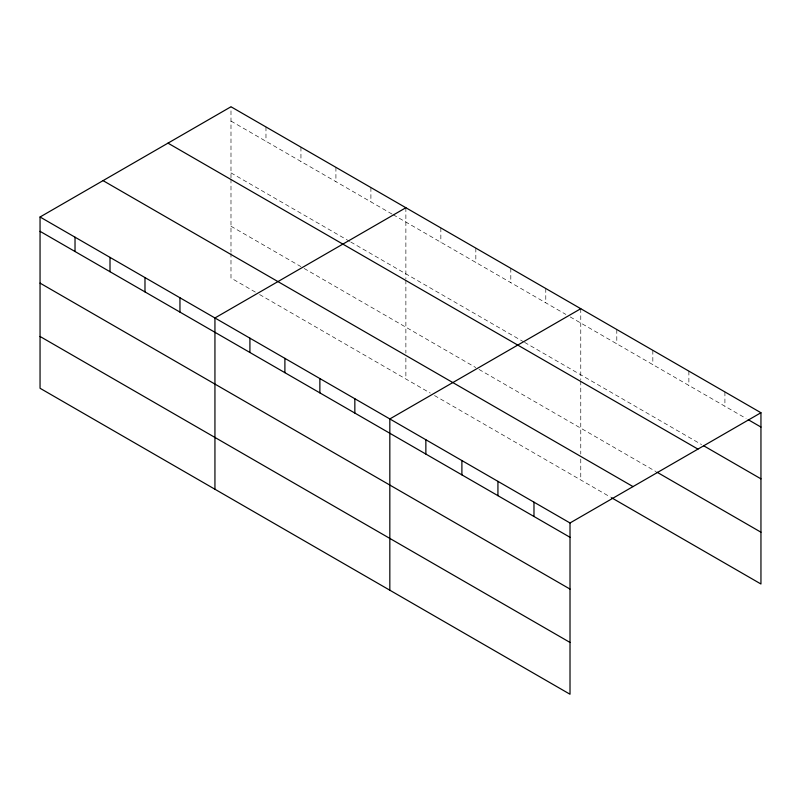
<?xml version="1.0" encoding="UTF-8"?>
<svg xmlns="http://www.w3.org/2000/svg" width="801" height="801" viewBox="0 0 801 801"><rect width="100%" height="100%" fill="white"/><g stroke="black" fill="none" stroke-linecap="round" stroke-linejoin="round"><path stroke-width="0.6" stroke-dasharray="4 3" d="M230.988 177.842L230.988 106.763M230.988 121.081L392.1 214.097M393.161 214.708L565.927 314.453M570.162 316.906L746.111 418.482M230.988 172.876L349.697 241.411M350.758 242.022L523.524 341.767M524.585 342.377L701.596 444.575M230.988 226.232L300.946 266.623M304.13 268.455L475.834 367.589M479.008 369.431L656.019 471.619M255.369 292.105L230.988 278.027L230.988 253.366M259.604 294.548L430.257 393.071M434.492 395.524L610.442 497.101M724.915 391.929L724.915 406.247M688.88 371.123L688.88 385.441M652.835 350.317L652.835 364.635M616.8 329.511L616.8 343.829M580.765 308.705L580.765 379.774M580.765 381.016L580.765 454.077M580.765 459.003L580.765 479.969M545.781 288.51L545.781 302.828M510.808 268.315L510.808 282.633M475.834 248.12L475.834 262.438M440.85 227.925L440.85 242.242M405.877 207.729L405.877 278.808M405.877 280.05L405.877 353.101M405.877 358.037L405.877 379.003M370.903 187.544L370.903 201.852M335.919 167.349L335.919 181.667M300.946 147.154L300.946 161.472M265.972 126.959L265.972 141.276M230.988 179.074L230.988 252.135"/><path stroke-width="1.2" d="M570.012 589.085L570.012 522.973L40.05 217.001L40.05 388.265L570.012 694.237L570.012 589.085L40.05 283.113M611.503 497.711L760.95 583.999L760.95 412.735L230.988 106.763L40.05 217.001M405.877 207.729L214.938 317.967L214.938 489.241M580.765 308.705L389.827 418.943L389.827 590.207M570.012 522.973L760.95 412.735M748.234 419.704L760.95 427.053M703.719 445.797L760.95 478.848M167.98 143.139L697.941 449.111M657.08 472.24L760.95 532.204M103.059 180.625L633.02 486.597M40.05 231.319L570.012 537.291M40.05 336.47L570.012 642.442M533.977 502.167L533.977 516.485M497.932 481.361L497.932 495.679M461.897 460.555L461.897 474.873M425.862 439.749L425.862 454.067M354.843 398.748L354.843 413.066M319.869 378.553L319.869 392.87M284.896 358.357L284.896 372.675M249.912 338.162L249.912 352.48M179.955 297.782L179.955 312.1M144.981 277.587L144.981 291.904M110.007 257.391L110.007 271.709M75.024 237.196L75.024 251.514"/></g></svg>
